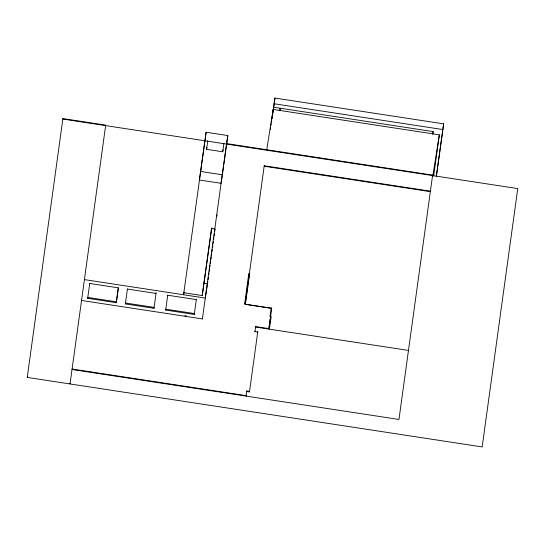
<?xml version="1.0" encoding="UTF-8"?>
<svg xmlns="http://www.w3.org/2000/svg" width="545" height="545" viewBox="0 0 545 545"><rect width="100%" height="100%" fill="white"/><g stroke="black" fill="none" stroke-linecap="round" stroke-linejoin="round"><path stroke-width="0.82" d="M62.907 118.592L62.832 119.069L517.75 188.59L482.168 446.934L27.25 377.413L62.907 118.592L105.696 125.132L70.039 383.953L70.114 383.476M118.347 287.78L116.276 302.693L87.677 298.319L89.748 283.407M116.276 302.693L118.32 287.842L89.721 283.475M125.37 303.912L125.507 303.027L154.106 307.394L153.969 308.286L125.37 303.912L127.441 289M153.969 308.286L156.156 292.549M165.673 310.071L165.809 309.185L194.408 313.552L194.272 314.445L165.673 310.071L167.744 295.158M223.688 165.598L221.072 183.304L199.361 179.986L206.119 132.237L227.824 135.555L223.92 163.929M223.041 149.766L222.721 151.776L206.555 149.31L207.781 140.699M194.272 314.445L196.343 299.532M183.835 292.74L202.222 295.553L211.453 228.532L214.771 229.043L214.846 228.566M211.855 227.735L202.222 295.553M222.721 151.776L223.859 143.533M81.614 299.988L81.539 300.459L202.393 318.934L226.55 143.601L432.628 175.102L398.967 419.459L72.029 369.496L72.104 369.019L246.142 395.622L246.067 396.092L246.776 391.017L249.549 391.439L249.474 391.916L246.701 391.494L246.776 391.017M207.631 283.032L207.863 281.349M208.095 279.66L208.442 277.139M208.79 274.612L209.021 272.929M209.253 271.247L209.6 268.719M209.832 267.036L210.063 265.354M210.302 263.664L210.649 261.144M210.881 259.461L211.228 256.933M211.46 255.251L211.692 253.561M211.923 251.879L212.271 249.358M212.502 247.668L212.85 245.148M213.081 243.458L213.313 241.776M213.66 239.255L213.892 237.566M214.124 235.883L214.471 233.355M214.703 231.673L215.05 229.152M270.579 316.754L268.869 329.091L271.723 308.381L245.134 304.314L264.223 165.769L430.421 191.172L430.346 191.642L264.148 166.245L264.223 165.769M245.482 303.885L244.651 303.756L248.847 273.297L249.678 273.427L245.427 304.212L245.502 303.742M270.368 129.608L270.599 127.925M270.947 125.405L271.178 123.722M271.41 122.039L271.642 120.356M271.873 118.674L273.147 109.429L439.338 134.826L433.67 176.021M271.492 122.284L271.723 120.608M271.955 118.933L272.187 117.257M272.418 115.581L274.946 98.066L443.637 123.844L436.443 176.069M272.52 115.683L272.752 114M272.984 112.325L274.946 98.066M279.871 110.737L280.219 108.217L279.837 110.649M249.474 391.916L257.785 331.612L257.71 332.082L254.944 331.66L255.653 326.584L268.944 328.615M269.264 326.319L269.189 326.789L269.741 326.877L271.172 316.516L270.061 316.352L271.267 307.68M432.771 134.111L433.118 131.583L273.57 107.202M436.238 176.696L443.637 123.844M27.25 377.413L27.325 376.936M87.677 298.319L87.813 297.434L116.412 301.807M206.119 132.237L183.556 294.756L183.951 292.249M206.555 149.31L206.868 147.293M226.475 144.078L227.824 135.555M216.767 216.454L217.026 214.839M207.386 284.681L205.267 298.074L84.407 279.605M202.393 318.934L202.468 318.457M266.757 149.793L273.147 109.429M249.406 273.386L249.603 273.897M245.134 304.314L245.23 303.701M255.653 326.584L255.578 327.061L408.471 350.428M254.944 331.66L255.019 331.19M270.061 316.352L270.136 315.875L270.688 315.964M432.73 134.016L433.118 131.583M432.553 175.572L432.628 175.102M432.812 176.035L439.338 134.826M274.046 103.748L442.738 129.526M200.717 171.464L222.421 174.781M203.34 283.236L207.516 283.87M245.155 304.171L271.192 308.15M127.414 289.061L156.013 293.435M167.717 295.22L196.316 299.593M184.844 315.766L186.519 316.018"/></g></svg>
